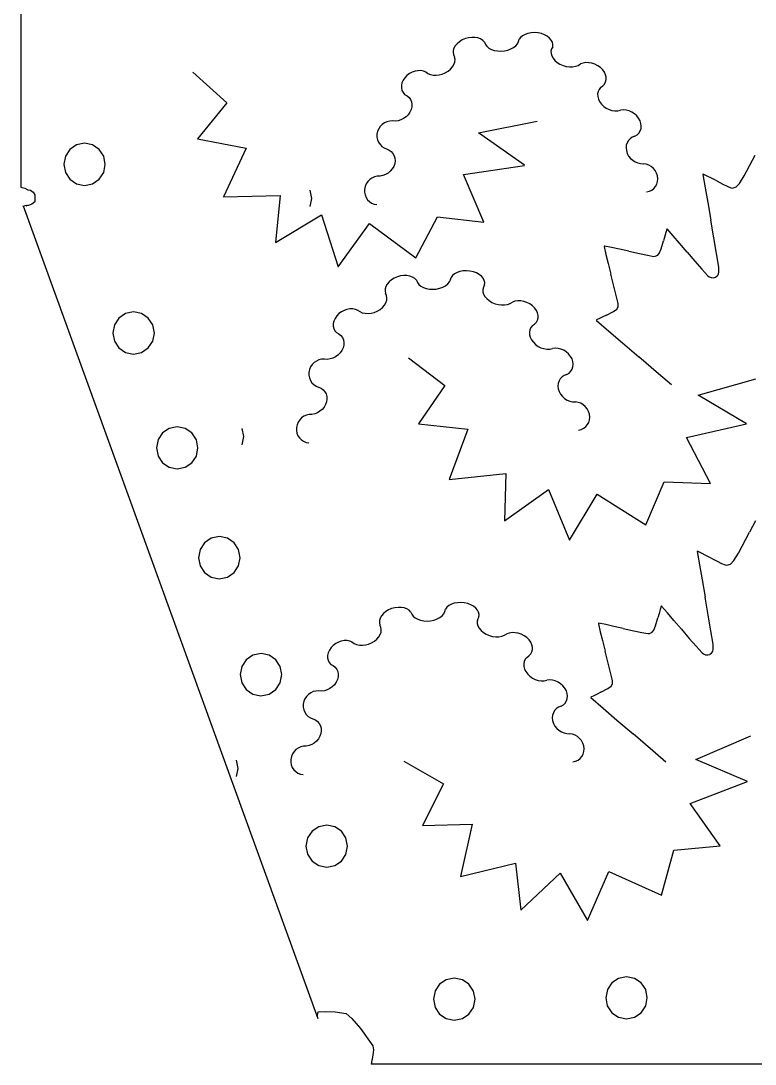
# Model space of a CAD drawing. Extents: x -196 to 369, y 430 to 811.
# Drawn here: x -52.1 to 54.9, y 430.3 to 582.4 of the extents above; entities that cross this region are included whole.
import ezdxf

# ---------------------------------------------------------------- set-up
doc = ezdxf.new("R2010")
doc.units = 0

msp = doc.modelspace()

# ---------------------------------------------------------------- linework, layer by layer
at = {"layer": 'Layer 1'}
for p, q in [((-52.1491, 737.227), (-52.1491, 558.13)), ((12.184668, 579.572032), (11.771701, 579.321436)), ((12.6418, 579.765), (12.184668, 579.572032)), ((13.1105, 579.889), (12.641875, 579.765039)), ((13.5775, 579.945), (13.110428, 579.888784)), ((14.030038, 579.935445), (13.577552, 579.945736)), ((14.4549, 579.86), (14.030038, 579.935445)), ((14.83909, 579.720005), (14.454885, 579.859365)), ((15.1696, 579.518), (14.83909, 579.720005)), ((15.4334, 579.255), (15.169626, 579.518388)), ((20.3976, 579.336), (20.473774, 579.666576)), ((20.6901, 579.952), (20.473991, 579.666003)), ((20.984543, 580.195684), (20.690086, 579.951998)), ((21.3458, 580.392), (20.984543, 580.195684)), ((21.762237, 580.536583), (21.345749, 580.392704)), ((22.2224, 580.623), (21.762237, 580.536583)), ((22.714691, 580.646137), (22.222401, 580.622274)), ((23.227555, 580.602422), (22.714691, 580.646137)), ((23.7254, 580.492), (23.227555, 580.602422)), ((24.1747, 580.325), (23.725468, 580.49246)), ((24.5667, 580.109), (24.174698, 580.325367)), ((24.89289, 579.851818), (24.566683, 580.108968)), ((25.1447, 579.562), (24.89289, 579.851818)), ((25.31354, 579.247734), (25.144708, 579.562072)), ((10.873505, 578.034511), (10.858878, 577.691825)), ((10.9764, 578.379), (10.873505, 578.034511)), ((11.163259, 578.714232), (10.97638, 578.378033)), ((11.4298, 579.032), (11.163259, 578.714232)), ((11.771701, 579.321436), (11.429805, 579.032191)), ((15.4332, 579.255), (15.560429, 578.931293)), ((15.5604, 578.931), (15.777391, 578.64428)), ((15.777391, 578.64428), (16.072584, 578.399656)), ((16.0726, 578.4), (16.434416, 578.202546)), ((16.434416, 578.202546), (16.851291, 578.057363)), ((16.8513, 578.057), (17.311661, 577.969171)), ((17.8039, 577.944), (18.316522, 577.986162)), ((18.316522, 577.986162), (18.813924, 578.095097)), ((18.813924, 578.095097), (19.262507, 578.26122)), ((19.2625, 578.261), (19.653721, 578.47622)), ((19.653721, 578.47622), (19.979026, 578.73244)), ((19.979, 578.733), (20.229819, 579.022095)), ((20.229819, 579.022095), (20.39759, 579.335976)), ((25.1907, 578.271), (25.11055, 577.941188)), ((25.3677, 578.578), (25.190774, 578.271196)), ((25.3908, 578.917), (25.31354, 579.247734)), ((25.3679, 578.578), (25.390792, 578.917015)), ((10.8589, 577.691), (10.936855, 577.36025)), ((11.0762, 577.043), (10.93664, 577.360153)), ((11.126531, 576.702534), (11.076133, 577.043144)), ((11.0901, 576.349), (11.126531, 576.702534)), ((17.3116, 577.97), (17.803875, 577.944625)), ((25.11055, 577.941188), (25.122957, 577.598543)), ((25.123, 577.598), (25.223713, 577.252664)), ((25.223713, 577.252664), (25.408492, 576.914787)), ((25.4085, 576.915), (25.673107, 576.594732)), ((25.6731, 576.595), (26.013288, 576.302491)), ((5.304087, 575.022142), (4.887223, 574.879484)), ((5.72869, 575.096), (5.304087, 575.022142)), ((6.148516, 575.098393), (5.728686, 575.096566)), ((6.55106, 575.025), (6.148516, 575.098393)), ((6.92382, 574.873), (6.551058, 575.024836)), ((9.70804, 574.768), (10.122906, 575.01642)), ((10.122906, 575.01642), (10.48326, 575.31623)), ((10.48326, 575.31623), (10.766141, 575.645278)), ((10.7661, 575.646), (10.96916, 575.993753)), ((10.96916, 575.993753), (11.090079, 576.349663)), ((26.0133, 576.302), (26.424822, 576.047417)), ((26.424822, 576.047417), (26.88092, 575.84998)), ((26.88092, 575.84998), (27.348958, 575.721401)), ((27.3489, 575.722), (27.815822, 575.661149)), ((27.815822, 575.661149), (28.26859, 575.66688)), ((28.2686, 575.667), (28.694156, 575.738159)), ((28.694156, 575.738159), (29.079442, 575.873607)), ((29.0795, 575.873), (29.411473, 576.0716)), ((29.7903, 576.203), (29.411398, 576.071456)), ((30.203623, 576.263843), (29.79036, 576.203648)), ((30.6382, 576.254), (30.203623, 576.263843)), ((31.080996, 576.174955), (30.638135, 576.253514)), ((31.5191, 576.029), (31.080996, 576.174955)), ((31.939411, 575.816982), (31.519103, 576.029029)), ((32.328892, 575.540147), (31.939411, 575.816982)), ((32.659, 575.216), (32.328892, 575.540147)), ((32.909, 574.868), (32.658997, 575.215795)), ((-27.0784, 574.885), (-22.15077, 570.42174)), ((3.55854, 573.703733), (3.393245, 573.324815)), ((3.807981, 574.071246), (3.55854, 573.703733)), ((4.12665, 574.401), (3.807981, 574.071246)), ((4.49056, 574.672), (4.126645, 574.401403)), ((4.88722, 574.88), (4.490571, 574.671765)), ((6.85505, 574.921), (7.165346, 574.693894)), ((7.16534, 574.694), (7.529911, 574.535976)), ((7.529911, 574.535976), (7.935657, 574.44666)), ((7.93566, 574.446), (8.369453, 574.424994)), ((8.369453, 574.424994), (8.818189, 574.471924)), ((8.81819, 574.472), (9.268757, 574.586475)), ((9.26875, 574.587), (9.708034, 574.768639)), ((33.0776, 574.508), (32.90899, 574.868752)), ((32.912, 573.148), (33.082045, 573.45399)), ((33.163513, 574.144697), (33.077619, 574.507758)), ((33.082, 573.454), (33.165413, 573.789668)), ((33.1654, 573.79), (33.163513, 574.144697)), ((3.310898, 572.945351), (3.310169, 572.575653)), ((3.3103, 572.576), (3.390313, 572.226918)), ((3.39325, 573.325), (3.310898, 572.945351)), ((3.390313, 572.226918), (3.549735, 571.909167)), ((3.54974, 571.909), (3.787383, 571.633228)), ((31.9745, 572.052), (31.908299, 571.701647)), ((32.121343, 572.372726), (31.974487, 572.052059)), ((32.3481, 572.653), (32.121343, 572.372726)), ((32.3481, 572.653), (32.654019, 572.882191)), ((32.654, 572.883), (32.911965, 573.148622)), ((-22.15077, 570.42174), (-26.41311, 565.17821)), ((3.78737, 571.633), (4.138911, 571.45039)), ((4.13891, 571.45), (4.423781, 571.205966)), ((4.423781, 571.205966), (4.638862, 570.910957)), ((4.63886, 570.911), (4.78107, 570.575415)), ((4.78107, 570.575415), (4.847311, 570.209671)), ((31.908299, 571.701647), (31.923513, 571.332298)), ((31.9235, 571.333), (32.02089, 570.955345)), ((32.0209, 570.955), (32.201221, 570.579729)), ((32.2012, 570.58), (32.465218, 570.217819)), ((4.55936, 569.036), (4.3039, 568.663727)), ((4.73948, 569.43), (4.559224, 569.03633)), ((4.83448, 569.824), (4.739484, 569.429226)), ((4.8473, 570.21), (4.834474, 569.824537)), ((32.465218, 570.217819), (32.796984, 569.894743)), ((32.796984, 569.894743), (33.171656, 569.631671)), ((33.1717, 569.631), (33.576627, 569.430888)), ((33.576627, 569.430888), (33.999203, 569.296702)), ((33.9992, 569.297), (34.426774, 569.231705)), ((34.426774, 569.231705), (34.846724, 569.238267)), ((34.8467, 569.238), (35.246397, 569.319367)), ((35.6552, 569.364), (35.246695, 569.319678)), ((36.073579, 569.331918), (35.655196, 569.363764)), ((36.4897, 569.228), (36.073579, 569.331918)), ((36.891361, 569.056761), (36.48965, 569.22864)), ((37.2665, 568.821), (36.891361, 569.056761)), ((0.840258, 567.492), (0.511205, 567.261372)), ((1.207251, 567.656594), (0.840254, 567.491227)), ((1.60312, 567.749), (1.207251, 567.656594)), ((2.01879, 567.761), (1.603121, 567.749263)), ((2.43017, 567.737), (2.018823, 567.760905)), ((2.84502, 567.789607), (2.430168, 567.737021)), ((3.25158, 567.914), (2.84502, 567.789607)), ((3.638063, 568.106073), (3.25158, 567.914567)), ((3.99268, 568.36), (3.638063, 568.106073)), ((4.30366, 568.671), (3.992679, 568.359345)), ((14.53506, 566.0392), (23.11879, 567.71044)), ((37.602918, 568.525086), (37.266498, 568.820618)), ((37.88847, 568.173877), (37.602918, 568.525086)), ((38.1013, 567.79), (37.88847, 568.173877)), ((38.2292, 567.401), (38.101362, 567.790226)), ((38.2742, 567.017), (38.229132, 567.401026)), ((-0.243814, 565.840441), (-0.247457, 565.419644)), ((-0.157395, 566.255), (-0.243814, 565.840441)), ((0.003317, 566.635), (-0.157387, 566.254853)), ((0.229205, 566.973), (0.003309, 566.634998)), ((0.511205, 567.261372), (0.229205, 566.973199)), ((21.2308, 561.295), (14.53506, 566.0392)), ((37.6712, 565.744), (37.935039, 566.001681)), ((37.935039, 566.001681), (38.12498, 566.306782)), ((38.1249, 566.307), (38.238736, 566.648955)), ((38.238736, 566.648955), (38.27422, 567.017224)), ((-42.86813, 564.50911), (-44.048512, 564.269324)), ((-41.688293, 564.266601), (-42.86813, 564.50911)), ((-26.4131, 565.179), (-19.32044, 563.82089)), ((-0.247457, 565.419644), (-0.170643, 565.021614)), ((-0.170621, 565.021), (-0.020665, 564.654683)), ((-0.020665, 564.654683), (0.195174, 564.329032)), ((0.195174, 564.329), (0.469588, 564.052921)), ((36.209356, 564.585715), (36.095674, 564.228393)), ((36.3946, 564.906), (36.209356, 564.585715)), ((36.646955, 565.179032), (36.394581, 564.905868)), ((36.962, 565.395), (36.646955, 565.179032)), ((37.3353, 565.544), (36.96203, 565.395262)), ((37.3356, 565.544), (37.67112, 565.743721)), ((-45.013042, 563.612779), (-45.664106, 562.638036)), ((-44.048512, 564.269324), (-45.013042, 563.612779)), ((-40.725244, 563.607834), (-41.688293, 564.266601)), ((-40.076376, 562.631595), (-40.725244, 563.607834)), ((-19.32044, 563.82089), (-22.61979, 556.71832)), ((0.469588, 564.052921), (0.795304, 563.835383)), ((0.795304, 563.836), (1.165041, 563.685933)), ((1.16515, 563.686), (1.533627, 563.527295)), ((1.53363, 563.527), (1.841776, 563.302643)), ((1.841776, 563.302643), (2.085489, 563.022801)), ((2.08549, 563.023), (2.260638, 562.697873)), ((36.058, 563.844), (36.100762, 563.44278)), ((36.0957, 564.229), (36.058025, 563.8447)), ((36.1007, 563.443), (36.228352, 563.034936)), ((36.228352, 563.034936), (36.43463, 562.648667)), ((53.2572, 559.749), (54.86803, 562.8014)), ((-45.9041, 561.439), (-45.665907, 560.244257)), ((-45.664106, 562.638036), (-45.90409, 561.44366)), ((-40.078169, 560.24211), (-39.83908, 561.43667)), ((-39.83908, 561.43667), (-40.076376, 562.631595)), ((2.33344, 561.552), (2.193089, 561.147541)), ((2.260638, 562.697873), (2.363096, 562.337644)), ((2.38874, 561.952), (2.333445, 561.552109)), ((2.36309, 562.337), (2.388734, 561.951836)), ((12.35117, 559.982071), (21.23084, 561.294921)), ((36.43463, 562.648667), (36.702939, 562.309926)), ((36.703, 562.31), (37.022237, 562.024576)), ((37.022237, 562.024576), (37.381304, 561.798217)), ((37.3813, 561.798), (37.769101, 561.636454)), ((37.769101, 561.636454), (38.174529, 561.545518)), ((38.1745, 561.546), (38.586469, 561.531414)), ((38.9906, 561.464), (38.586168, 561.530657)), ((39.37402, 561.323659), (38.990577, 561.464855)), ((39.7266, 561.115), (39.37402, 561.323659)), ((-45.665907, 560.244257), (-45.016305, 559.268516)), ((-40.728502, 559.266869), (-40.078169, 560.24211)), ((0.609305, 559.791969), (0.2012, 559.711973)), ((1.00199, 559.943), (0.609305, 559.791969)), ((1.367984, 560.159281), (1.001992, 559.942665)), ((1.69601, 560.436), (1.367984, 560.159281)), ((1.974809, 560.766987), (1.696016, 560.435605)), ((2.193089, 561.147541), (1.974809, 560.766987)), ((15.30522, 553.018451), (12.35117, 559.982071)), ((40.038469, 560.845287), (39.72663, 561.114315)), ((40.2997, 560.523), (40.038469, 560.845287)), ((40.500471, 560.154585), (40.29972, 560.523045)), ((40.63087, 559.747061), (40.500471, 560.154585)), ((40.6794, 559.328), (40.63087, 559.747061)), ((47.267, 559.968), (47.598496, 558.02137)), ((47.2788, 560.006), (47.267357, 559.967943)), ((47.3129, 560.012), (47.278756, 560.005596)), ((47.8778, 559.73), (47.312944, 560.011758)), ((48.5156, 559.405), (47.87819, 559.729682)), ((52.589, 558.647), (53.257451, 559.74905)), ((-45.016305, 559.268516), (-44.052761, 558.61049)), ((-44.052761, 558.61049), (-42.87274, 558.36889)), ((-42.87274, 558.36889), (-41.692539, 558.609583)), ((-41.692539, 558.609583), (-40.728502, 559.266869)), ((-1.81435, 558.585), (-1.975054, 558.204853)), ((-1.58845, 558.923), (-1.814346, 558.585)), ((-1.30646, 559.21138), (-1.58846, 558.923198)), ((-0.977422, 559.442), (-1.30646, 559.21138)), ((-0.61041, 559.607594), (-0.977415, 559.442219)), ((-0.214541, 559.7), (-0.61041, 559.607594)), ((0.201128, 559.712), (-0.214541, 559.700272)), ((0.201201, 559.712), (-0.21105, 559.708511)), ((40.1105, 557.921), (40.354547, 558.213717)), ((40.354547, 558.213717), (40.534909, 558.552084)), ((40.5349, 558.552), (40.645278, 558.92663)), ((40.6453, 558.927), (40.679371, 559.328535)), ((49.2653, 559.012), (48.515522, 559.405129)), ((49.2653, 559.012), (50.14699, 558.555445)), ((50.1468, 558.556), (50.814716, 558.236908)), ((50.8147, 558.237), (51.314924, 558.02594)), ((52.1008, 558.149), (52.588786, 558.647033)), ((-52.1491, 558.13), (-51.5605, 557.94305)), ((-51.5605, 557.94305), (-51.12749, 557.72384)), ((-51.12749, 557.72384), (-50.76665, 557.65084)), ((-50.76665, 557.65084), (-50.37875, 557.38393)), ((-50.37875, 557.38393), (-50.11718, 556.9933)), ((-50.11718, 556.9933), (-50.11718, 556.48186)), ((-22.61979, 556.71832), (-14.33931, 556.911833)), ((-14.33931, 556.911833), (-15.059215, 550.043043)), ((-10.0433, 557.659), (-9.76815, 556.47758)), ((-2.061483, 557.790441), (-2.065127, 557.369652)), ((-2.065127, 557.369652), (-1.988305, 556.971613)), ((-1.97505, 558.205), (-2.061483, 557.790441)), ((-1.98829, 556.972), (-1.838327, 556.605683)), ((39.0593, 557.411), (39.45656, 557.510499)), ((39.4566, 557.51), (39.809099, 557.683274)), ((39.809099, 557.683274), (40.110515, 557.920954)), ((47.5985, 558.021), (47.970964, 555.86145)), ((51.3152, 558.026), (51.562784, 557.978209)), ((51.5628, 557.978), (52.101187, 558.149549)), ((-51.832285, 555.308002), (-51.79498, 555.39198)), ((-51.5605, 555.38598), (-51.832285, 555.308002)), ((-51.795, 555.392), (-8.8856, 436.887)), ((-51.277438, 555.415421), (-51.5605, 555.38598)), ((-51.19966, 555.45898), (-51.384009, 555.384904)), ((-51.384009, 555.384904), (-51.314271, 555.392724)), ((-51.314271, 555.392724), (-51.277438, 555.415421)), ((-51.05533, 555.45898), (-51.19966, 555.45898)), ((-50.549775, 555.652659), (-51.05533, 555.45898)), ((-50.11718, 555.97044), (-50.549775, 555.652659)), ((-50.11718, 556.48186), (-50.11718, 555.97044)), ((-9.76815, 556.47758), (-10.043314, 555.29619)), ((-1.838327, 556.605683), (-1.622488, 556.280032)), ((-1.62248, 556.28), (-1.348066, 556.003921)), ((-1.348066, 556.003921), (-1.02235, 555.786383)), ((-1.02235, 555.786), (-0.652613, 555.635941)), ((-0.652617, 555.636), (-0.246159, 555.562349)), ((47.9713, 555.862), (48.420984, 553.30437)), ((-15.059, 550.043), (-8.3363, 554.07413)), ((-8.3363, 554.07413), (-5.87981, 546.49306)), ((5.4279, 547.803), (8.5703, 553.8091)), ((8.5703, 553.809), (15.30522, 553.018451)), ((-5.87981, 546.49306), (-1.31766, 552.81264)), ((-1.31771, 552.812), (5.42789, 547.80248)), ((48.8728, 550.707), (48.420909, 553.30412)), ((41.7129, 550.945), (41.526069, 550.284859)), ((41.8746, 551.505), (41.712656, 550.945051)), ((42.0208, 552.003), (41.874834, 551.505772)), ((42.0366, 552.027), (42.020783, 552.002117)), ((42.0586, 552.026), (42.0366, 552.026)), ((42.91, 551.04), (42.058426, 552.025463)), ((43.8538, 549.942), (42.90983, 551.04054)), ((49.2531, 548.42), (48.872521, 550.70707)), ((32.8493, 549.441), (33.124539, 548.28513)), ((32.8662, 549.502), (32.849779, 549.440944)), ((32.9251, 549.52), (32.86599, 549.501511)), ((33.9526, 549.312), (32.92519, 549.520535)), ((35.1123, 549.067), (33.95267, 549.311333)), ((40.9283, 548.527), (41.179559, 549.123935)), ((41.1795, 549.124), (41.526113, 550.28528)), ((44.97, 548.632), (43.8542, 549.94169)), ((33.1245, 548.285), (33.443462, 546.98315)), ((36.4774, 548.765), (35.11222, 549.067388)), ((36.4774, 548.765), (38.00309, 548.428956)), ((38.003, 548.429), (39.17241, 548.191483)), ((39.1723, 548.191), (40.080502, 548.023879)), ((40.0805, 548.024), (40.3204, 548.029215)), ((40.3207, 548.029), (40.664629, 548.199963)), ((40.6644, 548.2), (40.928014, 548.526704)), ((44.97, 548.632), (46.10346, 547.31001)), ((49.5649, 546.471), (49.253494, 548.41975)), ((33.4435, 546.983), (33.8342, 545.44922)), ((46.1032, 547.31), (47.10364, 546.1708)), ((47.1038, 546.171), (47.970392, 545.203797)), ((49.5981, 546.033), (49.564938, 546.470572)), ((1.849941, 544.595436), (1.508045, 544.306191)), ((2.262908, 544.846032), (1.849941, 544.595436)), ((2.72004, 545.039), (2.262908, 544.846032)), ((3.18866, 545.163), (2.720035, 545.039039)), ((3.65573, 545.219), (3.188658, 545.162784)), ((4.108218, 545.209445), (3.655732, 545.219736)), ((4.53308, 545.134), (4.108218, 545.209445)), ((4.91729, 544.994005), (4.533085, 545.133365)), ((5.2478, 544.792), (4.91729, 544.994005)), ((5.51157, 544.529), (5.247796, 544.792388)), ((5.51136, 544.529), (5.638589, 544.205293)), ((10.308019, 544.296095), (10.47579, 544.609976)), ((10.4758, 544.61), (10.551974, 544.940576)), ((10.7683, 545.226), (10.552191, 544.940003)), ((11.062743, 545.469684), (10.768286, 545.225998)), ((11.424, 545.666), (11.062743, 545.469684)), ((11.840437, 545.810583), (11.423949, 545.666704)), ((12.3006, 545.897), (11.840437, 545.810583)), ((12.792891, 545.920137), (12.300601, 545.896274)), ((13.305755, 545.876422), (12.792891, 545.920137)), ((13.8036, 545.766), (13.305755, 545.876422)), ((14.2529, 545.599), (13.803668, 545.76646)), ((14.6449, 545.383), (14.252898, 545.599367)), ((14.97109, 545.125818), (14.644883, 545.382968)), ((15.2229, 544.836), (14.97109, 545.125818)), ((15.39174, 544.521734), (15.222908, 544.836072)), ((15.469, 544.191), (15.39174, 544.521734)), ((34.2339, 543.896), (33.834305, 545.44923)), ((47.9701, 545.204), (48.155083, 545.056722)), ((48.1553, 545.057), (48.477377, 544.931046)), ((48.4775, 544.931), (48.798074, 544.906977)), ((48.7979, 544.906), (49.092207, 544.985599)), ((49.0922, 544.986), (49.338477, 545.161794)), ((49.3385, 545.162), (49.470085, 545.326075)), ((49.4703, 545.326), (49.547135, 545.491666)), ((49.5468, 545.491), (49.585409, 545.704302)), ((49.5859, 545.705), (49.598577, 546.033744)), ((0.951725, 543.308511), (0.937098, 542.965825)), ((1.05462, 543.653), (0.951725, 543.308511)), ((1.241489, 543.988232), (1.05461, 543.652033)), ((1.50803, 544.306), (1.241489, 543.988232)), ((5.63858, 544.205), (5.855571, 543.91828)), ((5.855571, 543.91828), (6.150764, 543.673656)), ((6.15076, 543.674), (6.512576, 543.476546)), ((6.512576, 543.476546), (6.929451, 543.331363)), ((6.92945, 543.331), (7.389811, 543.243171)), ((7.38982, 543.244), (7.882095, 543.218625)), ((7.88209, 543.218), (8.394712, 543.260162)), ((8.394712, 543.260162), (8.892114, 543.369097)), ((8.892114, 543.369097), (9.340697, 543.53522)), ((9.3407, 543.535), (9.731921, 543.75022)), ((9.731921, 543.75022), (10.057226, 544.00644)), ((10.0572, 544.007), (10.308019, 544.296095)), ((15.2689, 543.545), (15.18875, 543.215188)), ((15.18875, 543.215188), (15.201157, 542.872543)), ((15.4459, 543.852), (15.268974, 543.545196)), ((15.4461, 543.852), (15.468992, 544.191015)), ((34.5814, 542.531), (34.234205, 543.89566)), ((0.937086, 542.965), (1.015041, 542.63425)), ((1.15435, 542.317), (1.01479, 542.634153)), ((1.0474, 541.267753), (1.168319, 541.623663)), ((1.204751, 541.976534), (1.154353, 542.317144)), ((1.16832, 541.623), (1.204751, 541.976534)), ((15.2012, 542.872), (15.301913, 542.526664)), ((15.301913, 542.526664), (15.486692, 542.188787)), ((15.4867, 542.189), (15.751307, 541.868732)), ((15.7513, 541.869), (16.091488, 541.576491)), ((16.0915, 541.576), (16.503022, 541.321417)), ((19.8685, 541.477), (19.489598, 541.345456)), ((20.281823, 541.537843), (19.86856, 541.477648)), ((20.7164, 541.528), (20.281823, 541.537843)), ((21.159196, 541.448955), (20.716335, 541.527514)), ((34.8749, 541.366), (34.581341, 542.53125)), ((-5.03458, 540.154), (-5.431229, 539.945765)), ((-4.617713, 540.296142), (-5.034577, 540.153484)), ((-4.19311, 540.37), (-4.617713, 540.296142)), ((-3.773284, 540.372393), (-4.193114, 540.370566)), ((-3.37074, 540.299), (-3.773284, 540.372393)), ((-2.99798, 540.147), (-3.370742, 540.298836)), ((-3.06675, 540.195), (-2.756454, 539.967894)), ((-2.75646, 539.968), (-2.391889, 539.809976)), ((-0.653046, 539.861), (-0.213762, 540.042639)), ((-0.213762, 540.042), (0.201104, 540.29042)), ((0.201104, 540.29042), (0.561458, 540.59023)), ((0.561458, 540.59023), (0.844339, 540.919278)), ((0.84434, 540.92), (1.0474, 541.267753)), ((16.503022, 541.321417), (16.95912, 541.12398)), ((16.95912, 541.12398), (17.427158, 540.995401)), ((17.4271, 540.996), (17.894022, 540.935149)), ((17.894022, 540.935149), (18.34679, 540.94088)), ((18.3468, 540.941), (18.772356, 541.012159)), ((18.772356, 541.012159), (19.157642, 541.147607)), ((19.1577, 541.147), (19.489673, 541.3456)), ((21.5973, 541.303), (21.159196, 541.448955)), ((22.017611, 541.090982), (21.597303, 541.303029)), ((22.407092, 540.814147), (22.017611, 541.090982)), ((22.7372, 540.49), (22.407092, 540.814147)), ((22.9872, 540.142), (22.737197, 540.489795)), ((23.1558, 539.782), (22.98719, 540.142752)), ((33.2137, 539.468), (34.24854, 539.984631)), ((34.2487, 539.985), (34.722344, 540.327393)), ((34.722344, 540.327393), (34.918335, 540.672201)), ((34.9291, 541.117), (34.874678, 541.366419)), ((34.9182, 540.672), (34.929113, 541.116717)), ((-37.868942, 539.021779), (-38.520006, 538.047036)), ((-36.904412, 539.678324), (-37.868942, 539.021779)), ((-35.72403, 539.91811), (-36.904412, 539.678324)), ((-34.544193, 539.675601), (-35.72403, 539.91811)), ((-33.581144, 539.016834), (-34.544193, 539.675601)), ((-32.932276, 538.040595), (-33.581144, 539.016834)), ((-6.52855, 538.599), (-6.610902, 538.219351)), ((-6.36326, 538.977733), (-6.528555, 538.598815)), ((-6.113819, 539.345246), (-6.36326, 538.977733)), ((-5.79515, 539.675), (-6.113819, 539.345246)), ((-5.43124, 539.946), (-5.795155, 539.675403)), ((-2.391889, 539.809976), (-1.986143, 539.72066)), ((-1.98614, 539.72), (-1.552347, 539.698994)), ((-1.552347, 539.698994), (-1.103611, 539.745924)), ((-1.10361, 539.746), (-0.653043, 539.860475)), ((22.9902, 538.422), (23.160245, 538.72799)), ((23.241713, 539.418697), (23.155819, 539.781758)), ((23.1602, 538.728), (23.243613, 539.063668)), ((23.2436, 539.064), (23.241713, 539.418697)), ((31.761608, 538.746174), (31.740382, 538.711282)), ((31.740382, 538.711282), (31.758613, 538.670033)), ((31.758613, 538.670033), (33.553043, 537.123123)), ((32.1737, 538.959), (31.761608, 538.746174)), ((32.649182, 539.197101), (32.173617, 538.959017)), ((33.2137, 539.468), (32.649182, 539.197101)), ((-38.520006, 538.047036), (-38.75999, 536.85266)), ((-32.69498, 536.84567), (-32.932276, 538.040595)), ((-6.610902, 538.219351), (-6.611631, 537.849653)), ((-6.6115, 537.85), (-6.531487, 537.500918)), ((-6.531487, 537.500918), (-6.372065, 537.183167)), ((-6.37206, 537.183), (-6.134417, 536.907228)), ((22.0527, 537.326), (21.986499, 536.975647)), ((21.986499, 536.975647), (22.001713, 536.606298)), ((22.199543, 537.646726), (22.052687, 537.326059)), ((22.4263, 537.927), (22.199543, 537.646726)), ((22.4263, 537.927), (22.732219, 538.156191)), ((22.7322, 538.157), (22.990165, 538.422622)), ((33.553, 537.123), (35.54558, 535.41188)), ((-38.76, 536.848), (-38.521807, 535.653257)), ((-38.521807, 535.653257), (-37.872205, 534.677516)), ((-33.584402, 534.675869), (-32.934069, 535.65111)), ((-32.934069, 535.65111), (-32.69498, 536.84567)), ((-6.13443, 536.907), (-5.782889, 536.72439)), ((-5.78289, 536.724), (-5.498019, 536.479966)), ((-5.498019, 536.479966), (-5.282938, 536.184957)), ((-5.28294, 536.185), (-5.14073, 535.849415)), ((-5.14073, 535.849415), (-5.074489, 535.483671)), ((-5.0745, 535.484), (-5.087325, 535.098537)), ((22.0017, 536.607), (22.09909, 536.229345)), ((22.0991, 536.229), (22.279421, 535.853729)), ((22.2794, 535.854), (22.543418, 535.491819)), ((22.543418, 535.491819), (22.875184, 535.168743)), ((35.5454, 535.412), (37.91238, 533.39131)), ((-37.872205, 534.677516), (-36.908661, 534.01949)), ((-36.908661, 534.01949), (-35.72864, 533.77789)), ((-35.72864, 533.77789), (-34.548439, 534.018583)), ((-34.548439, 534.018583), (-33.584402, 534.675869)), ((-5.61814, 533.945), (-5.929121, 533.633345)), ((-5.36244, 534.31), (-5.6179, 533.937727)), ((-5.18232, 534.704), (-5.362576, 534.31033)), ((-5.08732, 535.098), (-5.182316, 534.703226)), ((22.875184, 535.168743), (23.249856, 534.905671)), ((23.2499, 534.905), (23.654827, 534.704888)), ((23.654827, 534.704888), (24.077403, 534.570702)), ((24.0774, 534.571), (24.504974, 534.505705)), ((24.504974, 534.505705), (24.924924, 534.512267)), ((24.9249, 534.512), (25.324597, 534.593367)), ((25.7334, 534.638), (25.324895, 534.593678)), ((26.151779, 534.605918), (25.733396, 534.637764)), ((26.5679, 534.502), (26.151779, 534.605918)), ((26.969561, 534.330761), (26.56785, 534.50264)), ((27.3447, 534.095), (26.969561, 534.330761)), ((27.681118, 533.799086), (27.344698, 534.094618)), ((-9.410593, 532.535372), (-9.692593, 532.247199)), ((-9.08154, 532.766), (-9.410593, 532.535372)), ((-8.714549, 532.930594), (-9.081546, 532.765227)), ((-8.31868, 533.023), (-8.714549, 532.930594)), ((-7.90301, 533.035), (-8.318679, 533.023263)), ((-7.49163, 533.011), (-7.902977, 533.034905)), ((-7.07678, 533.063607), (-7.491632, 533.011021)), ((-6.67022, 533.188), (-7.07678, 533.063607)), ((-6.283737, 533.380073), (-6.67022, 533.188567)), ((-5.92912, 533.634), (-6.283737, 533.380073)), ((4.35836, 533.245), (9.63232, 529.19684)), ((27.96667, 533.447877), (27.681118, 533.799086)), ((28.1795, 533.064), (27.96667, 533.447877)), ((28.3074, 532.675), (28.179562, 533.064226)), ((28.3524, 532.291), (28.307332, 532.675026)), ((40.8087, 530.913), (37.91274, 533.39115)), ((-10.165619, 531.114441), (-10.169262, 530.693644)), ((-10.0792, 531.529), (-10.165619, 531.114441)), ((-9.91848, 531.909), (-10.079184, 531.528853)), ((-9.69259, 532.247), (-9.918486, 531.908998)), ((27.4138, 530.818), (27.74932, 531.017721)), ((27.7494, 531.018), (28.013239, 531.275681)), ((28.013239, 531.275681), (28.20318, 531.580782)), ((28.2031, 531.581), (28.316936, 531.922955)), ((28.316936, 531.922955), (28.35242, 532.291224)), ((42.6874, 529.273), (40.80845, 530.9135)), ((-10.169262, 530.693644), (-10.092448, 530.295614)), ((-10.0924, 530.295), (-9.942444, 529.928683)), ((-9.942444, 529.928683), (-9.726605, 529.603032)), ((-9.72663, 529.603), (-9.452216, 529.326921)), ((-9.452216, 529.326921), (-9.1265, 529.109383)), ((26.1739, 529.503), (26.136225, 529.1187)), ((26.287556, 529.859715), (26.173874, 529.502393)), ((26.4728, 530.18), (26.287556, 529.859715)), ((26.725155, 530.453032), (26.472781, 530.179868)), ((27.0402, 530.669), (26.725155, 530.453032)), ((27.4135, 530.818), (27.04023, 530.669262)), ((46.55295, 527.80951), (54.97252, 530.17262)), ((-9.1265, 529.11), (-8.756763, 528.959933)), ((-8.75665, 528.96), (-8.388173, 528.801295)), ((-8.38817, 528.801), (-8.080024, 528.576643)), ((-8.080024, 528.576643), (-7.836311, 528.296801)), ((-7.83631, 528.297), (-7.661162, 527.971873)), ((-7.661162, 527.971873), (-7.558704, 527.611644)), ((9.63232, 529.19684), (5.81009, 523.62435)), ((26.1362, 529.118), (26.178962, 528.71678)), ((26.1789, 528.717), (26.306552, 528.308936)), ((26.306552, 528.308936), (26.51283, 527.922667)), ((26.51283, 527.922667), (26.781139, 527.583926)), ((53.612, 523.625), (46.55295, 527.80951)), ((-7.728711, 526.421541), (-7.946991, 526.040987)), ((-7.58836, 526.826), (-7.728711, 526.421541)), ((-7.53306, 527.226), (-7.588355, 526.826109)), ((-7.55871, 527.611), (-7.533066, 527.225836)), ((26.7812, 527.584), (27.100437, 527.298576)), ((27.100437, 527.298576), (27.459504, 527.072217)), ((27.4595, 527.072), (27.847301, 526.910454)), ((27.847301, 526.910454), (28.252729, 526.819518)), ((28.2527, 526.82), (28.664669, 526.805414)), ((29.0688, 526.738), (28.664368, 526.804657)), ((29.45222, 526.597659), (29.068777, 526.738855)), ((29.8048, 526.389), (29.45222, 526.597659)), ((30.116669, 526.119287), (29.80483, 526.388315)), ((-10.532169, 524.881594), (-10.899174, 524.716219)), ((-10.1363, 524.974), (-10.532169, 524.881594)), ((-9.72067, 524.986), (-10.136339, 524.974272)), ((-9.7206, 524.986), (-10.132851, 524.982511)), ((-9.312495, 525.065969), (-9.7206, 524.985973)), ((-8.91981, 525.217), (-9.312495, 525.065969)), ((-8.553816, 525.433281), (-8.919808, 525.216665)), ((-8.22579, 525.71), (-8.553816, 525.433281)), ((-7.946991, 526.040987), (-8.225784, 525.709605)), ((30.3779, 525.797), (30.116669, 526.119287)), ((30.578671, 525.428585), (30.37792, 525.797045)), ((30.70907, 525.021061), (30.578671, 525.428585)), ((30.7576, 524.602), (30.70907, 525.021061)), ((-11.8969, 523.479), (-11.983333, 523.064441)), ((-11.7361, 523.859), (-11.896804, 523.478853)), ((-11.5103, 524.197), (-11.736196, 523.859)), ((-11.228238, 524.48538), (-11.510238, 524.197198)), ((-10.8992, 524.716), (-11.228238, 524.48538)), ((5.81009, 523.625), (12.98964, 522.847631)), ((30.1887, 523.195), (30.432747, 523.487717)), ((30.432747, 523.487717), (30.613109, 523.826084)), ((30.6131, 523.826), (30.723478, 524.20063)), ((30.7235, 524.201), (30.757571, 524.602535)), ((44.86833, 521.594839), (53.61197, 523.624789)), ((-31.507742, 522.279779), (-32.158806, 521.305036)), ((-30.543212, 522.936324), (-31.507742, 522.279779)), ((-29.36283, 523.17611), (-30.543212, 522.936324)), ((-28.182993, 522.933601), (-29.36283, 523.17611)), ((-27.219944, 522.274834), (-28.182993, 522.933601)), ((-26.571076, 521.298595), (-27.219944, 522.274834)), ((-19.68995, 521.75158), (-19.965114, 520.57019)), ((-19.9651, 522.933), (-19.68995, 521.75158)), ((-11.983333, 523.064441), (-11.986977, 522.643652)), ((-11.986977, 522.643652), (-11.910155, 522.245613)), ((-11.9101, 522.246), (-11.760137, 521.879683)), ((-11.760137, 521.879683), (-11.544298, 521.554032)), ((12.98964, 522.847631), (10.27826, 515.500481)), ((29.1375, 522.685), (29.53476, 522.784499)), ((29.5348, 522.784), (29.887299, 522.957274)), ((29.887299, 522.957274), (30.188715, 523.194954)), ((-32.158806, 521.305036), (-32.39879, 520.11066)), ((-26.33378, 520.10367), (-26.571076, 521.298595)), ((-11.5443, 521.554), (-11.269886, 521.277921)), ((-11.269886, 521.277921), (-10.94417, 521.060383)), ((-10.9442, 521.06), (-10.574463, 520.909941)), ((-10.5744, 520.91), (-10.167942, 520.836349)), ((48.37838, 514.894249), (44.86833, 521.594839)), ((-32.3988, 520.106), (-32.160607, 518.911257)), ((-32.160607, 518.911257), (-31.511005, 517.935516)), ((-27.223202, 517.933869), (-26.572869, 518.90911)), ((-26.572869, 518.90911), (-26.33378, 520.10367)), ((-31.511005, 517.935516), (-30.547461, 517.27749)), ((-30.547461, 517.27749), (-29.36744, 517.03589)), ((-29.36744, 517.03589), (-28.187239, 517.276583)), ((-28.187239, 517.276583), (-27.223202, 517.933869)), ((10.27826, 515.500481), (18.51564, 516.36611)), ((18.51564, 516.36611), (18.356179, 509.46153)), ((38.9575, 508.893), (41.60154, 515.13455)), ((41.6015, 515.135), (48.37838, 514.894249)), ((18.3563, 509.461), (24.72926, 514.025)), ((24.72926, 514.025), (27.79356, 506.66857)), ((27.79356, 506.66857), (31.82718, 513.33792)), ((31.8272, 513.338), (38.9575, 508.89309)), ((54.9151, 509.484), (54.04149, 507.81881)), ((-24.40161, 506.918315), (-25.366139, 506.261772)), ((-23.22123, 507.1581), (-24.40161, 506.918315)), ((-22.041395, 506.915592), (-23.22123, 507.1581)), ((-21.078348, 506.256828), (-22.041395, 506.915592)), ((52.4303, 504.766), (54.04113, 507.8184)), ((-26.017204, 505.287033), (-26.25719, 504.09266)), ((-25.366139, 506.261772), (-26.017204, 505.287033)), ((-20.429479, 505.280591), (-21.078348, 506.256828)), ((-20.19218, 504.08567), (-20.429479, 505.280591)), ((46.4401, 504.985), (46.771596, 503.03837)), ((46.452, 505.023), (46.440557, 504.984943)), ((46.4861, 505.029), (46.451956, 505.022596)), ((47.0509, 504.747), (46.486044, 505.028758)), ((-26.2572, 504.088), (-26.019007, 502.893257)), ((-20.431269, 502.89111), (-20.19218, 504.08567)), ((47.6888, 504.422), (47.05139, 504.746682)), ((48.4385, 504.029), (47.688722, 504.422129)), ((48.4385, 504.029), (49.32019, 503.572445)), ((49.3199, 503.573), (49.987816, 503.253908)), ((51.274, 503.166), (51.761986, 503.664033)), ((51.7622, 503.664), (52.430651, 504.76605)), ((-26.019007, 502.893257), (-25.369405, 501.917516)), ((-21.081602, 501.915869), (-20.431269, 502.89111)), ((46.7717, 503.038), (47.144164, 500.87845)), ((49.9879, 503.254), (50.488124, 503.04294)), ((50.4884, 503.043), (50.735984, 502.995209)), ((50.7359, 502.995), (51.274287, 503.166549)), ((-25.369405, 501.917516), (-24.405861, 501.25949)), ((-24.405861, 501.25949), (-23.22584, 501.01789)), ((-23.22584, 501.01789), (-22.045639, 501.258583)), ((-22.045639, 501.258583), (-21.081602, 501.915869)), ((47.1445, 500.879), (47.594184, 498.32137)), ((11.013537, 497.440583), (10.597049, 497.296704)), ((11.4737, 497.527), (11.013537, 497.440583)), ((11.965991, 497.550137), (11.473701, 497.526274)), ((12.478855, 497.506422), (11.965991, 497.550137)), ((12.9767, 497.396), (12.478855, 497.506422)), ((13.426, 497.229), (12.976768, 497.39646)), ((48.046, 495.724), (47.594109, 498.32112)), ((0.681134, 495.936), (0.414593, 495.618232)), ((1.023041, 496.225436), (0.681145, 495.936191)), ((1.436008, 496.476032), (1.023041, 496.225436)), ((1.89314, 496.669), (1.436008, 496.476032)), ((2.36176, 496.793), (1.893135, 496.669039)), ((2.82883, 496.849), (2.361758, 496.792784)), ((3.281318, 496.839445), (2.828832, 496.849736)), ((3.70618, 496.764), (3.281318, 496.839445)), ((4.09039, 496.624005), (3.706185, 496.763365)), ((4.4209, 496.422), (4.09039, 496.624005)), ((4.68467, 496.159), (4.420896, 496.422388)), ((4.68446, 496.159), (4.811689, 495.835293)), ((9.23032, 495.637), (9.481139, 495.926095)), ((9.481139, 495.926095), (9.64891, 496.239976)), ((9.64891, 496.24), (9.725084, 496.570576)), ((9.94137, 496.856), (9.725261, 496.570003)), ((10.235843, 497.099684), (9.941386, 496.855998)), ((10.5971, 497.296), (10.235843, 497.099684)), ((13.818, 497.013), (13.425998, 497.229367)), ((14.14419, 496.755818), (13.817983, 497.012968)), ((14.396, 496.466), (14.14419, 496.755818)), ((14.56484, 496.151734), (14.396008, 496.466072)), ((14.6421, 495.821), (14.56484, 496.151734)), ((40.8861, 495.962), (40.699269, 495.301859)), ((41.0478, 496.522), (40.885856, 495.962051)), ((41.194, 497.02), (41.048034, 496.522772)), ((41.2098, 497.044), (41.193983, 497.019117)), ((41.2318, 497.043), (41.2098, 497.043)), ((42.0832, 496.057), (41.231626, 497.042463)), ((43.027, 494.959), (42.08303, 496.05754)), ((0.110186, 494.595), (0.188141, 494.26425)), ((0.12482, 494.938511), (0.110193, 494.595825)), ((0.227715, 495.283), (0.12482, 494.938511)), ((0.414593, 495.618232), (0.227714, 495.282033)), ((4.81168, 495.835), (5.028671, 495.54828)), ((5.028671, 495.54828), (5.323864, 495.303656)), ((5.32386, 495.304), (5.685676, 495.106546)), ((5.685676, 495.106546), (6.102551, 494.961363)), ((6.10255, 494.961), (6.562911, 494.873171)), ((6.56292, 494.874), (7.055195, 494.848625)), ((7.05519, 494.848), (7.567812, 494.890162)), ((7.567812, 494.890162), (8.065214, 494.999097)), ((8.065214, 494.999097), (8.513797, 495.16522)), ((8.5138, 495.165), (8.905021, 495.38022)), ((8.905021, 495.38022), (9.230326, 495.63644)), ((14.442, 495.175), (14.36185, 494.845188)), ((14.36185, 494.845188), (14.374257, 494.502543)), ((14.3743, 494.502), (14.475013, 494.156664)), ((14.619, 495.482), (14.442074, 495.175196)), ((14.6192, 495.482), (14.642092, 495.821015)), ((32.0225, 494.458), (32.297739, 493.30213)), ((32.0394, 494.519), (32.022979, 494.457944)), ((32.0983, 494.537), (32.03919, 494.518511)), ((33.1257, 494.329), (32.09829, 494.537535)), ((34.2855, 494.084), (33.12587, 494.328333)), ((40.3527, 494.141), (40.699313, 495.30228)), ((44.1432, 493.649), (43.0274, 494.95869)), ((48.4263, 493.437), (48.045721, 495.72407)), ((0.01744, 492.55), (0.2205, 492.897753)), ((0.327452, 493.947), (0.187892, 494.264153)), ((0.2205, 492.897753), (0.341419, 493.253663)), ((0.37785, 493.606534), (0.327452, 493.947144)), ((0.341419, 493.253), (0.37785, 493.606534)), ((14.475013, 494.156664), (14.659792, 493.818787)), ((14.6598, 493.819), (14.924407, 493.498732)), ((14.9244, 493.499), (15.264588, 493.206491)), ((15.2646, 493.206), (15.676122, 492.951417)), ((15.676122, 492.951417), (16.13222, 492.75398)), ((18.3308, 492.777), (18.662773, 492.9756)), ((19.0416, 493.107), (18.662698, 492.975456)), ((19.454923, 493.167843), (19.04166, 493.107648)), ((19.8895, 493.158), (19.454923, 493.167843)), ((20.332296, 493.078955), (19.889435, 493.157514)), ((20.7704, 492.933), (20.332296, 493.078955)), ((21.190711, 492.720982), (20.770403, 492.933029)), ((32.2977, 493.302), (32.616662, 492.00015)), ((35.6506, 493.782), (34.28542, 494.084388)), ((35.6506, 493.782), (37.17629, 493.445956)), ((37.1762, 493.446), (38.34561, 493.208483)), ((38.3454, 493.208), (39.253602, 493.040879)), ((39.2537, 493.041), (39.4936, 493.046215)), ((39.4939, 493.046), (39.837829, 493.216963)), ((39.8375, 493.217), (40.101114, 493.543704)), ((40.1015, 493.544), (40.352759, 494.140935)), ((44.1432, 493.649), (45.27666, 492.32701)), ((48.7381, 491.488), (48.426694, 493.43675)), ((-6.62205, 491.305), (-6.940719, 490.975246)), ((-6.25814, 491.576), (-6.622055, 491.305403)), ((-5.86148, 491.784), (-6.258129, 491.575765)), ((-5.444613, 491.926142), (-5.861477, 491.783484)), ((-5.02001, 492), (-5.444613, 491.926142)), ((-4.600184, 492.002393), (-5.020014, 492.000566)), ((-4.19764, 491.929), (-4.600184, 492.002393)), ((-3.82488, 491.777), (-4.197642, 491.928836)), ((-3.89365, 491.825), (-3.583354, 491.597894)), ((-3.58336, 491.598), (-3.218789, 491.439976)), ((-3.218789, 491.439976), (-2.813043, 491.35066)), ((-2.81304, 491.35), (-2.379247, 491.328994)), ((-2.379247, 491.328994), (-1.930511, 491.375924)), ((-1.93051, 491.376), (-1.479943, 491.490475)), ((-1.47995, 491.491), (-1.040666, 491.672639)), ((-1.04066, 491.672), (-0.625794, 491.92042)), ((-0.625794, 491.92042), (-0.26544, 492.22023)), ((-0.26544, 492.22023), (0.017441, 492.549278)), ((16.13222, 492.75398), (16.600258, 492.625401)), ((16.6002, 492.626), (17.067122, 492.565149)), ((17.067122, 492.565149), (17.51989, 492.57088)), ((17.5199, 492.571), (17.945456, 492.642159)), ((17.945456, 492.642159), (18.330742, 492.777607)), ((21.580192, 492.444147), (21.190711, 492.720982)), ((21.9103, 492.12), (21.580192, 492.444147)), ((22.1603, 491.772), (21.910297, 492.119795)), ((22.3289, 491.412), (22.16029, 491.772752)), ((22.414813, 491.048697), (22.328919, 491.411758)), ((32.6167, 492), (33.0074, 490.46622)), ((45.2763, 492.327), (46.27674, 491.1878)), ((48.7712, 491.05), (48.738038, 491.487572)), ((-18.32991, 489.876315), (-19.294439, 489.219772)), ((-17.14953, 490.1161), (-18.32991, 489.876315)), ((-15.969695, 489.873592), (-17.14953, 490.1161)), ((-15.006648, 489.214828), (-15.969695, 489.873592)), ((-7.437803, 489.849351), (-7.438531, 489.479653)), ((-7.35545, 490.229), (-7.437803, 489.849351)), ((-7.19016, 490.607733), (-7.355455, 490.228815)), ((-6.940719, 490.975246), (-7.19016, 490.607733)), ((21.5994, 489.557), (21.905319, 489.786191)), ((21.9053, 489.787), (22.163265, 490.052622)), ((22.1633, 490.052), (22.333345, 490.35799)), ((22.3333, 490.358), (22.416713, 490.693668)), ((22.4167, 490.694), (22.414813, 491.048697)), ((33.4071, 488.913), (33.007505, 490.46623)), ((46.277, 491.188), (47.143592, 490.220797)), ((47.1432, 490.221), (47.328183, 490.073722)), ((47.3284, 490.074), (47.650477, 489.948046)), ((47.6507, 489.948), (47.971274, 489.923977)), ((47.971, 489.923), (48.265307, 490.002599)), ((48.2654, 490.003), (48.511677, 490.178794)), ((48.5117, 490.179), (48.643285, 490.343075)), ((48.6434, 490.343), (48.720235, 490.508666)), ((48.72, 490.508), (48.758609, 490.721302)), ((48.7591, 490.722), (48.771777, 491.050744)), ((-19.945504, 488.245033), (-20.18549, 487.05066)), ((-19.294439, 489.219772), (-19.945504, 488.245033)), ((-14.357779, 488.238591), (-15.006648, 489.214828)), ((-7.4384, 489.48), (-7.358387, 489.130918)), ((-7.358387, 489.130918), (-7.198965, 488.813167)), ((-7.19896, 488.813), (-6.961317, 488.537228)), ((-6.96133, 488.537), (-6.609789, 488.35439)), ((-6.60979, 488.354), (-6.324919, 488.109966)), ((21.2258, 488.956), (21.159599, 488.605647)), ((21.159599, 488.605647), (21.174813, 488.236298)), ((21.372643, 489.276726), (21.225787, 488.956059)), ((21.5994, 489.557), (21.372643, 489.276726)), ((33.7545, 487.548), (33.407305, 488.91266)), ((-20.1855, 487.046), (-19.947307, 485.851257)), ((-14.359569, 485.84911), (-14.12048, 487.04367)), ((-14.12048, 487.04367), (-14.357779, 488.238591)), ((-6.324919, 488.109966), (-6.109838, 487.814957)), ((-6.10984, 487.815), (-5.96763, 487.479415)), ((-5.91422, 486.728), (-6.009216, 486.333226)), ((-5.96763, 487.479415), (-5.901389, 487.113671)), ((-5.9014, 487.114), (-5.914225, 486.728537)), ((21.1748, 488.237), (21.27219, 487.859345)), ((21.2722, 487.859), (21.452521, 487.483729)), ((21.4525, 487.484), (21.716518, 487.121819)), ((21.716518, 487.121819), (22.048284, 486.798743)), ((22.048284, 486.798743), (22.422956, 486.535671)), ((34.0481, 486.383), (33.754541, 487.54825)), ((-19.947307, 485.851257), (-19.297705, 484.875516)), ((-15.009902, 484.873869), (-14.359569, 485.84911)), ((-6.75602, 485.264), (-7.110637, 485.010073)), ((-6.44504, 485.575), (-6.756021, 485.263345)), ((-6.18934, 485.94), (-6.4448, 485.567727)), ((-6.00922, 486.334), (-6.189476, 485.94033)), ((22.423, 486.535), (22.827927, 486.334888)), ((22.827927, 486.334888), (23.250503, 486.200702)), ((23.2505, 486.201), (23.678074, 486.135705)), ((23.678074, 486.135705), (24.098024, 486.142267)), ((24.098, 486.142), (24.497697, 486.223367)), ((24.9065, 486.268), (24.497995, 486.223678)), ((25.324879, 486.235918), (24.906496, 486.267764)), ((25.741, 486.132), (25.324879, 486.235918)), ((26.142661, 485.960761), (25.74095, 486.13264)), ((26.5178, 485.725), (26.142661, 485.960761)), ((26.854218, 485.429086), (26.517798, 485.724618)), ((27.13977, 485.077877), (26.854218, 485.429086)), ((33.4219, 485.002), (33.895544, 485.344393)), ((33.895544, 485.344393), (34.091535, 485.689201)), ((34.1023, 486.134), (34.047878, 486.383419)), ((34.0914, 485.689), (34.102313, 486.133717)), ((-19.297705, 484.875516), (-18.334161, 484.21749)), ((-18.334161, 484.21749), (-17.15414, 483.97589)), ((-17.15414, 483.97589), (-15.973939, 484.216583)), ((-15.973939, 484.216583), (-15.009902, 484.873869)), ((-10.5195, 483.877), (-10.745396, 483.538998)), ((-10.237493, 484.165372), (-10.519493, 483.877199)), ((-9.90844, 484.396), (-10.237493, 484.165372)), ((-9.541449, 484.560594), (-9.908446, 484.395227)), ((-9.14558, 484.653), (-9.541449, 484.560594)), ((-8.72991, 484.665), (-9.145579, 484.653263)), ((-8.31853, 484.641), (-8.729877, 484.664905)), ((-7.90368, 484.693607), (-8.318532, 484.641021)), ((-7.49712, 484.818), (-7.90368, 484.693607)), ((-7.110637, 485.010073), (-7.49712, 484.818567)), ((27.3526, 484.694), (27.13977, 485.077877)), ((27.4805, 484.305), (27.352662, 484.694226)), ((27.5255, 483.921), (27.480432, 484.305026)), ((27.490036, 483.552955), (27.52552, 483.921224)), ((30.934808, 483.763174), (30.913582, 483.728282)), ((30.913582, 483.728282), (30.931813, 483.687033)), ((30.931813, 483.687033), (32.726243, 482.140123)), ((31.3469, 483.976), (30.934808, 483.763174)), ((31.822382, 484.214101), (31.346817, 483.976017)), ((32.3869, 484.485), (31.822382, 484.214101)), ((32.3869, 484.485), (33.42174, 485.001631)), ((-10.992519, 482.744441), (-10.996162, 482.323644)), ((-10.996162, 482.323644), (-10.919348, 481.925614)), ((-10.9061, 483.159), (-10.992519, 482.744441)), ((-10.7454, 483.539), (-10.906104, 483.158853)), ((26.2133, 482.299), (25.898255, 482.083032)), ((26.5866, 482.448), (26.21333, 482.299262)), ((26.5869, 482.448), (26.92242, 482.647721)), ((26.9225, 482.648), (27.186339, 482.905681)), ((27.186339, 482.905681), (27.37628, 483.210782)), ((27.3762, 483.211), (27.490036, 483.552955)), ((-10.9193, 481.925), (-10.769344, 481.558683)), ((-10.769344, 481.558683), (-10.553505, 481.233032)), ((-10.5535, 481.233), (-10.279086, 480.956921)), ((-10.279086, 480.956921), (-9.95337, 480.739383)), ((-9.9534, 480.74), (-9.583663, 480.589933)), ((25.3093, 480.748), (25.352062, 480.34678)), ((25.347, 481.133), (25.309325, 480.7487)), ((25.460656, 481.489715), (25.346974, 481.132393)), ((25.6459, 481.81), (25.460656, 481.489715)), ((25.898255, 482.083032), (25.645881, 481.809868)), ((32.7261, 482.14), (34.71868, 480.42888)), ((-9.58355, 480.59), (-9.215073, 480.431295)), ((-9.21507, 480.431), (-8.906924, 480.206643)), ((-8.906924, 480.206643), (-8.663211, 479.926801)), ((-8.66321, 479.927), (-8.488062, 479.601873)), ((-8.488062, 479.601873), (-8.385604, 479.241644)), ((-8.38561, 479.241), (-8.359966, 478.855836)), ((25.352, 480.347), (25.479652, 479.938936)), ((25.479652, 479.938936), (25.68593, 479.552667)), ((25.68593, 479.552667), (25.954239, 479.213926)), ((25.9543, 479.214), (26.273537, 478.928576)), ((34.7186, 480.429), (37.08558, 478.40831)), ((-8.773891, 477.670987), (-9.052684, 477.339605)), ((-8.555611, 478.051541), (-8.773891, 477.670987)), ((-8.41526, 478.456), (-8.555611, 478.051541)), ((-8.35996, 478.856), (-8.415255, 478.456109)), ((26.273537, 478.928576), (26.632604, 478.702217)), ((26.6326, 478.702), (27.020401, 478.540454)), ((27.020401, 478.540454), (27.425829, 478.449518)), ((27.4258, 478.45), (27.837769, 478.435414)), ((28.2419, 478.368), (27.837468, 478.434657)), ((28.62532, 478.227659), (28.241877, 478.368855)), ((28.9779, 478.019), (28.62532, 478.227659)), ((29.289769, 477.749287), (28.97793, 478.018315)), ((29.551, 477.427), (29.289769, 477.749287)), ((39.9818, 475.93), (37.08584, 478.40815)), ((46.22068, 474.65991), (54.24905, 478.12669)), ((-12.055138, 476.11538), (-12.337138, 475.827198)), ((-11.7261, 476.346), (-12.055138, 476.11538)), ((-11.359069, 476.511594), (-11.726074, 476.346219)), ((-10.9632, 476.604), (-11.359069, 476.511594)), ((-10.5476, 476.616), (-10.963269, 476.604272)), ((-10.5475, 476.616), (-10.959751, 476.612511)), ((-10.139395, 476.695969), (-10.5475, 476.615973)), ((-9.74671, 476.847), (-10.139395, 476.695969)), ((-9.380716, 477.063281), (-9.746708, 476.846665)), ((-9.05269, 477.34), (-9.380716, 477.063281)), ((29.751771, 477.058585), (29.55102, 477.427045)), ((29.88217, 476.651061), (29.751771, 477.058585)), ((29.9307, 476.232), (29.88217, 476.651061)), ((29.8966, 475.831), (29.930671, 476.232535)), ((-20.792, 474.563), (-20.51685, 473.38158)), ((-12.810233, 474.694441), (-12.813877, 474.273652)), ((-12.7238, 475.109), (-12.810233, 474.694441)), ((-12.563, 475.489), (-12.723704, 475.108853)), ((-12.3372, 475.827), (-12.563096, 475.489)), ((28.7079, 474.414), (29.060399, 474.587274)), ((29.060399, 474.587274), (29.361815, 474.824954)), ((29.3618, 474.825), (29.605847, 475.117717)), ((29.605847, 475.117717), (29.786209, 475.456084)), ((29.7862, 475.456), (29.896578, 475.83063)), ((41.8606, 474.29), (39.98165, 475.9305)), ((53.7755, 471.456), (46.22068, 474.65991)), ((-20.51685, 473.38158), (-20.792014, 472.20019)), ((-12.813877, 474.273652), (-12.737055, 473.875613)), ((-12.737, 473.876), (-12.587037, 473.509683)), ((-12.587037, 473.509683), (-12.371198, 473.184032)), ((-12.3712, 473.184), (-12.096786, 472.907921)), ((3.67808, 474.41), (9.44559, 471.10274)), ((28.3106, 474.315), (28.70786, 474.414499)), ((-12.096786, 472.907921), (-11.77107, 472.690383)), ((-11.7711, 472.69), (-11.401363, 472.539941)), ((-11.4013, 472.54), (-10.994842, 472.46635)), ((9.44559, 471.10274), (6.40211, 465.06955)), ((45.3814, 468.275372), (53.77545, 471.455272)), ((49.75519, 462.103802), (45.3814, 468.275372)), ((-9.700942, 464.214779), (-10.352006, 463.240036)), ((-8.736412, 464.871324), (-9.700942, 464.214779)), ((-7.55603, 465.11111), (-8.736412, 464.871324)), ((-6.376193, 464.868601), (-7.55603, 465.11111)), ((-5.413144, 464.209834), (-6.376193, 464.868601)), ((-4.764276, 463.233595), (-5.413144, 464.209834)), ((6.40212, 465.069), (13.62116, 465.257792)), ((13.62116, 465.257792), (11.91567, 457.614272)), ((-10.352006, 463.240036), (-10.59199, 462.04566)), ((-4.52698, 462.03867), (-4.764276, 463.233595)), ((-10.592, 462.041), (-10.353807, 460.846257)), ((-4.766069, 460.84411), (-4.52698, 462.03867)), ((41.2205, 454.898), (43.00696, 461.43684)), ((43.0069, 461.437), (49.75519, 462.103802)), ((-10.353807, 460.846257), (-9.704205, 459.870516)), ((-9.704205, 459.870516), (-8.740661, 459.21249)), ((-6.380439, 459.211583), (-5.416402, 459.868869)), ((-5.416402, 459.868869), (-4.766069, 460.84411)), ((11.91567, 457.614272), (19.96355, 459.572662)), ((19.96355, 459.572662), (20.727974, 452.708682)), ((-8.740661, 459.21249), (-7.56064, 458.97089)), ((-7.56064, 458.97089), (-6.380439, 459.211583)), ((20.7281, 452.709), (26.43417, 458.08352)), ((26.43417, 458.08352), (30.45382, 451.20244)), ((30.45382, 451.20244), (33.56025, 458.35089)), ((33.5603, 458.351), (41.22052, 454.89856)), ((11.01848, 442.79311), (9.838098, 442.553324)), ((12.198317, 442.550601), (11.01848, 442.79311)), ((34.94439, 442.760315), (33.979861, 442.103772)), ((36.12477, 443.0001), (34.94439, 442.760315)), ((37.304605, 442.757592), (36.12477, 443.0001)), ((38.267652, 442.098828), (37.304605, 442.757592)), ((8.873568, 441.896779), (8.222504, 440.922036)), ((9.838098, 442.553324), (8.873568, 441.896779)), ((13.161366, 441.891834), (12.198317, 442.550601)), ((13.810234, 440.915595), (13.161366, 441.891834)), ((33.328796, 441.129033), (33.08881, 439.93466)), ((33.979861, 442.103772), (33.328796, 441.129033)), ((38.916521, 441.122591), (38.267652, 442.098828)), ((39.15382, 439.92767), (38.916521, 441.122591)), ((7.98251, 439.723), (8.220703, 438.528257)), ((8.222504, 440.922036), (7.98252, 439.72766)), ((13.808441, 438.52611), (14.04753, 439.72067)), ((14.04753, 439.72067), (13.810234, 440.915595)), ((33.0888, 439.93), (33.326993, 438.735257)), ((38.914731, 438.73311), (39.15382, 439.92767)), ((8.220703, 438.528257), (8.870305, 437.552516)), ((13.158108, 437.550869), (13.808441, 438.52611)), ((33.326993, 438.735257), (33.976595, 437.759516)), ((38.264398, 437.757869), (38.914731, 438.73311)), ((-8.901362, 437.400629), (-8.79664, 437.86853)), ((-8.88565, 436.887), (-8.901362, 437.400629)), ((-8.79664, 437.86853), (-7.776131, 437.92217)), ((-7.776131, 437.92217), (-6.34726, 437.86853)), ((-6.34726, 437.86853), (-4.71433, 437.66188)), ((-4.71433, 437.66188), (-3.891198, 436.923318)), ((-3.891198, 436.923318), (-2.663709, 435.454099)), ((8.870305, 437.552516), (9.833849, 436.89449)), ((9.833849, 436.89449), (11.01387, 436.65289)), ((11.01387, 436.65289), (12.194071, 436.893583)), ((12.194071, 436.893583), (13.158108, 437.550869)), ((33.976595, 437.759516), (34.940139, 437.10149)), ((34.940139, 437.10149), (36.12016, 436.85989)), ((36.12016, 436.85989), (37.300361, 437.100583)), ((37.300361, 437.100583), (38.264398, 437.757869)), ((-2.663709, 435.454099), (-0.83615, 432.90899)), ((-0.767806, 432.35528), (-0.863062, 431.588609)), ((-0.83615, 432.90899), (-0.767806, 432.35528)), ((-0.863062, 431.588609), (-1.110814, 430.25748)), ((112.953, 430.257), (-1.11081, 430.257))]:
    msp.add_line(p, q, dxfattribs=at)

doc.saveas('drawing.dxf')
